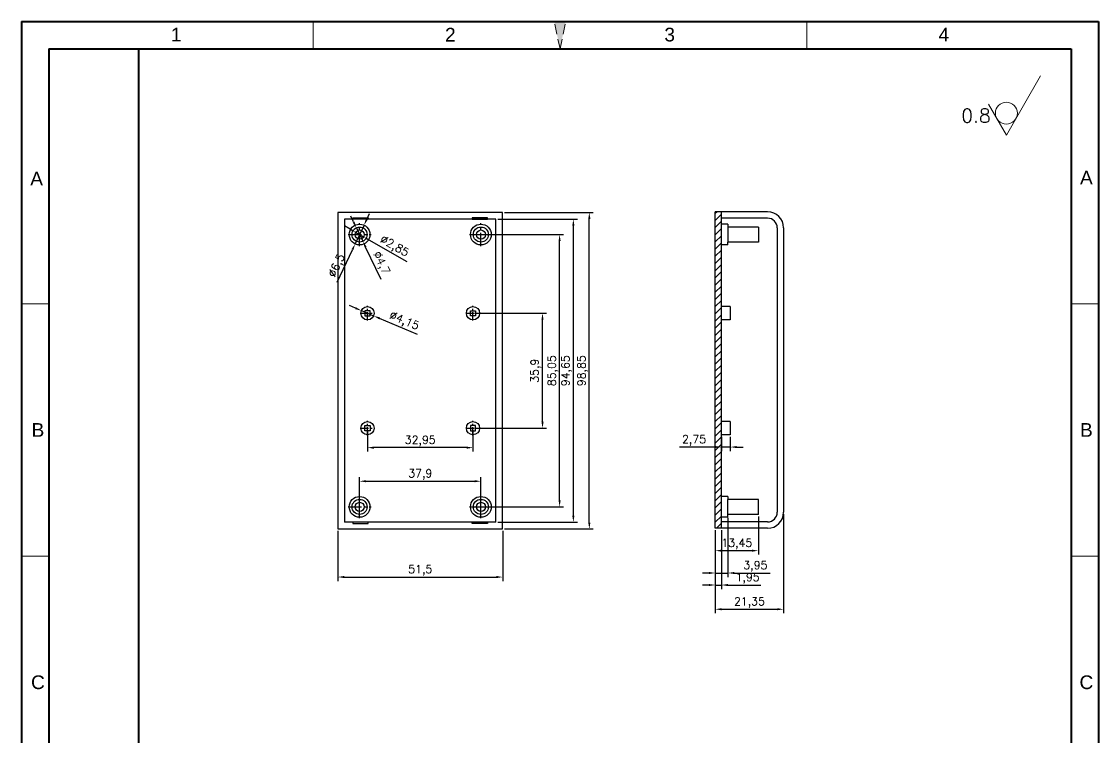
# Model space of a CAD drawing. Header units: millimetres. Extents: x 47619 to 47956, y -471 to 20.
# Drawn here: x 47619.1 to 47955.6, y -203.3 to 20.3 of the extents above; entities that cross this region are included whole.
import ezdxf
from ezdxf.enums import TextEntityAlignment as Align

# ---------------------------------------------------------------- set-up
doc = ezdxf.new("R2010")
doc.units = ezdxf.units.MM
for name, pattern in [('ACAD_ISO10W100', [18, 12, -3, 0, -3]), ('CENTER', [50.8, 31.75, -6.35, 6.35, -6.35]), ('HIDDEN2', [4.7625, 3.175, -1.5875])]:
    doc.linetypes.add(name, pattern=pattern)
for name, color, linetype, lineweight in [('dim', 82, 'Continuous', 9), ('图层1', 7, 'ACAD_ISO10W100', 15), ('图层4', 7, 'Continuous', 40), ('图层5', 7, 'HIDDEN2', 15), ('细实线', 3, 'Continuous', 18)]:
    doc.layers.add(name, color=color, linetype=linetype, lineweight=lineweight)
doc.layers.add('尺寸线', color=7, linetype='Continuous')
doc.styles.get("Standard").update_dxf_attribs({"font": 'txt', "bigfont": 'gbcbig.shx'})
doc.styles.add('样式 3', font='arial.ttf', dxfattribs={"height": 3.8})
doc.dimstyles.new('ISO-25', dxfattribs={"dimtxt": 2.5, "dimasz": 2.5, "dimexe": 1.25, "dimexo": 0.625, "dimtad": 1, "dimtxsty": 'Standard', "dimcen": 2.5, "dimadec": 0, "dimazin": 0, "dimtfac": 1, "dimtmove": 0, "dimatfit": 3, "dimfxl": 1, "dimarcsym": 0})

# ---------------------------------------------------------------- blocks, each defined once
blk = doc.blocks.new('*D3851')
at = {"layer": 'Defpoints', "color": 0, "transparency": 16777216}
for p in [(47857.19, -133.01), (47835.84, -138.01), (47857.19, -163.3)]:
    blk.add_point(p, dxfattribs=at)
at = {"layer": 'dim', "color": 0, "lineweight": -2, "transparency": 16777216}
for p, q in [((47857.19, -133.64), (47857.19, -164.55)), ((47835.84, -138.64), (47835.84, -164.55)), ((47837.84, -163.3), (47855.19, -163.3))]:
    blk.add_line(p, q, dxfattribs=at)
at = {"layer": 'dim', "color": 0, "transparency": 16777216}
for points in [[(47837.84, -162.96), (47837.84, -163.63), (47835.84, -163.3)], [(47855.19, -162.96), (47855.19, -163.63), (47857.19, -163.3)]]:
    blk.add_solid(points, dxfattribs=at)
at = {"layer": 'dim', "color": 0, "transparency": 16777216, "insert": (47846.51, -161.21), "char_height": 2.5, "attachment_point": 5}
blk.add_mtext('21,35', dxfattribs=at)
blk = doc.blocks.new('*D3852')
at = {"layer": 'Defpoints', "color": 0, "transparency": 16777216}
for p in [(47835.84, -138.01), (47837.79, -138.01), (47837.79, -155.73)]:
    blk.add_point(p, dxfattribs=at)
at = {"layer": 'dim', "color": 0, "lineweight": -2, "transparency": 16777216}
for p, q in [((47835.84, -138.64), (47835.84, -156.98)), ((47837.79, -138.64), (47837.79, -156.98)), ((47833.84, -155.73), (47831.84, -155.73)), ((47835.84, -155.73), (47837.79, -155.73)), ((47839.79, -155.73), (47850.12, -155.73))]:
    blk.add_line(p, q, dxfattribs=at)
at = {"layer": 'dim', "color": 0, "transparency": 16777216}
for points in [[(47833.84, -155.4), (47833.84, -156.06), (47835.84, -155.73)], [(47839.79, -155.4), (47839.79, -156.06), (47837.79, -155.73)]]:
    blk.add_solid(points, dxfattribs=at)
at = {"layer": 'dim', "color": 0, "transparency": 16777216, "insert": (47845.96, -153.65), "char_height": 2.5, "attachment_point": 5}
blk.add_mtext('1,95', dxfattribs=at)
blk = doc.blocks.new('*D3853')
at = {"layer": 'Defpoints', "color": 0, "transparency": 16777216}
for p in [(47839.79, -134.12), (47835.84, -138.01), (47839.79, -151.98)]:
    blk.add_point(p, dxfattribs=at)
at = {"layer": 'dim', "color": 0, "lineweight": -2, "transparency": 16777216}
for p, q in [((47839.79, -134.75), (47839.79, -153.23)), ((47835.84, -138.64), (47835.84, -153.23)), ((47833.84, -151.98), (47831.84, -151.98)), ((47835.84, -151.98), (47839.79, -151.98)), ((47841.79, -151.98), (47852.96, -151.98))]:
    blk.add_line(p, q, dxfattribs=at)
at = {"layer": 'dim', "color": 0, "transparency": 16777216}
for points in [[(47833.84, -151.64), (47833.84, -152.31), (47835.84, -151.98)], [(47841.79, -151.64), (47841.79, -152.31), (47839.79, -151.98)]]:
    blk.add_solid(points, dxfattribs=at)
at = {"layer": 'dim', "color": 0, "transparency": 16777216, "insert": (47848.37, -149.89), "char_height": 2.5, "attachment_point": 5}
blk.add_mtext('3,95', dxfattribs=at)
blk = doc.blocks.new('*D3854')
at = {"layer": 'Defpoints', "color": 0, "transparency": 16777216}
for p in [(47849.29, -133.67), (47835.84, -138.01), (47849.29, -145)]:
    blk.add_point(p, dxfattribs=at)
at = {"layer": 'dim', "color": 0, "lineweight": -2, "transparency": 16777216}
for p, q in [((47849.29, -134.3), (47849.29, -146.25)), ((47835.84, -138.64), (47835.84, -146.25)), ((47837.84, -145), (47847.29, -145))]:
    blk.add_line(p, q, dxfattribs=at)
at = {"layer": 'dim', "color": 0, "transparency": 16777216}
for points in [[(47837.84, -144.67), (47837.84, -145.34), (47835.84, -145)], [(47847.29, -144.67), (47847.29, -145.34), (47849.29, -145)]]:
    blk.add_solid(points, dxfattribs=at)
at = {"layer": 'dim', "color": 0, "transparency": 16777216, "insert": (47842.56, -142.92), "char_height": 2.5, "attachment_point": 5}
blk.add_mtext('13,45', dxfattribs=at)
blk = doc.blocks.new('*D3855')
at = {"layer": 'Defpoints', "color": 0, "transparency": 16777216}
for p in [(47837.79, -108.82), (47840.54, -108.82), (47837.79, -112.64)]:
    blk.add_point(p, dxfattribs=at)
at = {"layer": 'dim', "color": 0, "lineweight": -2, "transparency": 16777216}
for p, q in [((47837.79, -109.45), (47837.79, -113.89)), ((47840.54, -109.45), (47840.54, -113.89)), ((47835.79, -112.64), (47824.62, -112.64)), ((47840.54, -112.64), (47837.79, -112.64)), ((47842.54, -112.64), (47844.54, -112.64))]:
    blk.add_line(p, q, dxfattribs=at)
at = {"layer": 'dim', "color": 0, "transparency": 16777216}
for points in [[(47835.79, -112.31), (47835.79, -112.97), (47837.79, -112.64)], [(47842.54, -112.31), (47842.54, -112.97), (47840.54, -112.64)]]:
    blk.add_solid(points, dxfattribs=at)
at = {"layer": 'dim', "color": 0, "transparency": 16777216, "insert": (47829.21, -110.56), "char_height": 2.5, "attachment_point": 5}
blk.add_mtext('2,75', dxfattribs=at)
blk = doc.blocks.new('*D3856')
at = {"layer": 'Defpoints', "color": 0, "transparency": 16777216}
for p in [(47769.41, -39.37), (47796.48, -39.37), (47769.41, -138.22)]:
    blk.add_point(p, dxfattribs=at)
at = {"layer": 'dim', "color": 0, "lineweight": -2, "transparency": 16777216}
for p, q in [((47770.03, -39.37), (47797.73, -39.37)), ((47796.48, -136.22), (47796.48, -41.37)), ((47770.03, -138.22), (47797.73, -138.22))]:
    blk.add_line(p, q, dxfattribs=at)
at = {"layer": 'dim', "color": 0, "transparency": 16777216}
for points in [[(47796.15, -41.37), (47796.82, -41.37), (47796.48, -39.37)], [(47796.15, -136.22), (47796.82, -136.22), (47796.48, -138.22)]]:
    blk.add_solid(points, dxfattribs=at)
at = {"layer": 'dim', "color": 0, "transparency": 16777216, "insert": (47794.4, -88.8), "char_height": 2.5, "attachment_point": 5, "rotation": 90}
blk.add_mtext('98,85', dxfattribs=at)
blk = doc.blocks.new('*D3857')
at = {"layer": 'Defpoints', "color": 0, "transparency": 16777216}
for p in [(47767.31, -41.47), (47791.5, -41.47), (47767.31, -136.12)]:
    blk.add_point(p, dxfattribs=at)
at = {"layer": 'dim', "color": 0, "lineweight": -2, "transparency": 16777216}
for p, q in [((47767.93, -41.47), (47792.75, -41.47)), ((47791.5, -134.12), (47791.5, -43.47)), ((47767.93, -136.12), (47792.75, -136.12))]:
    blk.add_line(p, q, dxfattribs=at)
at = {"layer": 'dim', "color": 0, "transparency": 16777216}
for points in [[(47791.16, -43.47), (47791.83, -43.47), (47791.5, -41.47)], [(47791.16, -134.12), (47791.83, -134.12), (47791.5, -136.12)]]:
    blk.add_solid(points, dxfattribs=at)
at = {"layer": 'dim', "color": 0, "transparency": 16777216, "insert": (47789.41, -88.8), "char_height": 2.5, "attachment_point": 5, "rotation": 90}
blk.add_mtext('94,65', dxfattribs=at)
blk = doc.blocks.new('*D3858')
at = {"layer": 'Defpoints', "color": 0, "transparency": 16777216}
for p in [(47762.61, -46.27), (47787.2, -46.27), (47762.61, -131.32)]:
    blk.add_point(p, dxfattribs=at)
at = {"layer": 'dim', "color": 0, "lineweight": -2, "transparency": 16777216}
for p, q in [((47763.23, -46.27), (47788.45, -46.27)), ((47787.2, -129.32), (47787.2, -48.27)), ((47763.23, -131.32), (47788.45, -131.32))]:
    blk.add_line(p, q, dxfattribs=at)
at = {"layer": 'dim', "color": 0, "transparency": 16777216}
for points in [[(47786.87, -48.27), (47787.53, -48.27), (47787.2, -46.27)], [(47786.87, -129.32), (47787.53, -129.32), (47787.2, -131.32)]]:
    blk.add_solid(points, dxfattribs=at)
at = {"layer": 'dim', "color": 0, "transparency": 16777216, "insert": (47785.12, -88.8), "char_height": 2.5, "attachment_point": 5, "rotation": 90}
blk.add_mtext('85,05', dxfattribs=at)
blk = doc.blocks.new('*D3859')
at = {"layer": 'Defpoints', "color": 0, "transparency": 16777216}
for p in [(47760.13, -70.85), (47781.86, -70.85), (47760.13, -106.75)]:
    blk.add_point(p, dxfattribs=at)
at = {"layer": 'dim', "color": 0, "lineweight": -2, "transparency": 16777216}
for p, q in [((47760.76, -70.85), (47783.11, -70.85)), ((47781.86, -104.75), (47781.86, -72.85)), ((47760.76, -106.75), (47783.11, -106.75))]:
    blk.add_line(p, q, dxfattribs=at)
at = {"layer": 'dim', "color": 0, "transparency": 16777216}
for points in [[(47781.53, -72.85), (47782.19, -72.85), (47781.86, -70.85)], [(47781.53, -104.75), (47782.19, -104.75), (47781.86, -106.75)]]:
    blk.add_solid(points, dxfattribs=at)
at = {"layer": 'dim', "color": 0, "transparency": 16777216, "insert": (47779.78, -88.8), "char_height": 2.5, "attachment_point": 5, "rotation": 90}
blk.add_mtext('35,9', dxfattribs=at)
blk = doc.blocks.new('*D3860')
at = {"layer": 'Defpoints', "color": 0, "transparency": 16777216}
for p in [(47727.18, -106.75), (47760.13, -106.75), (47727.18, -112.83)]:
    blk.add_point(p, dxfattribs=at)
at = {"layer": 'dim', "color": 0, "lineweight": -2, "transparency": 16777216}
for p, q in [((47727.18, -107.37), (47727.18, -114.08)), ((47760.13, -107.37), (47760.13, -114.08)), ((47758.13, -112.83), (47729.18, -112.83))]:
    blk.add_line(p, q, dxfattribs=at)
at = {"layer": 'dim', "color": 0, "transparency": 16777216}
for points in [[(47729.18, -112.5), (47729.18, -113.17), (47727.18, -112.83)], [(47758.13, -112.5), (47758.13, -113.17), (47760.13, -112.83)]]:
    blk.add_solid(points, dxfattribs=at)
at = {"layer": 'dim', "color": 0, "transparency": 16777216, "insert": (47743.66, -110.75), "char_height": 2.5, "attachment_point": 5}
blk.add_mtext('32,95', dxfattribs=at)
blk = doc.blocks.new('*D3861')
at = {"layer": 'Defpoints', "color": 0, "transparency": 16777216}
for p in [(47762.61, -123.32), (47724.71, -131.32), (47762.61, -131.32)]:
    blk.add_point(p, dxfattribs=at)
at = {"layer": 'dim', "color": 0, "lineweight": -2, "transparency": 16777216}
for p, q in [((47724.71, -130.7), (47724.71, -122.07)), ((47726.71, -123.32), (47760.61, -123.32)), ((47762.61, -130.7), (47762.61, -122.07))]:
    blk.add_line(p, q, dxfattribs=at)
at = {"layer": 'dim', "color": 0, "transparency": 16777216}
for points in [[(47726.71, -122.98), (47726.71, -123.65), (47724.71, -123.32)], [(47760.61, -122.98), (47760.61, -123.65), (47762.61, -123.32)]]:
    blk.add_solid(points, dxfattribs=at)
at = {"layer": 'dim', "color": 0, "transparency": 16777216, "insert": (47743.66, -121.23), "char_height": 2.5, "attachment_point": 5}
blk.add_mtext('37,9', dxfattribs=at)
blk = doc.blocks.new('*D3862')
at = {"layer": 'Defpoints', "color": 0, "transparency": 16777216}
for p in [(47717.91, -138.22), (47769.41, -138.22), (47769.41, -153.24)]:
    blk.add_point(p, dxfattribs=at)
at = {"layer": 'dim', "color": 0, "lineweight": -2, "transparency": 16777216}
for p, q in [((47717.91, -138.85), (47717.91, -154.49)), ((47769.41, -138.85), (47769.41, -154.49)), ((47719.91, -153.24), (47767.41, -153.24))]:
    blk.add_line(p, q, dxfattribs=at)
at = {"layer": 'dim', "color": 0, "transparency": 16777216}
for points in [[(47719.91, -152.9), (47719.91, -153.57), (47717.91, -153.24)], [(47767.41, -152.9), (47767.41, -153.57), (47769.41, -153.24)]]:
    blk.add_solid(points, dxfattribs=at)
at = {"layer": 'dim', "color": 0, "transparency": 16777216, "insert": (47743.66, -151.15), "char_height": 2.5, "attachment_point": 5}
blk.add_mtext('51,5', dxfattribs=at)
blk = doc.blocks.new('*D3863')
at = {"layer": 'Defpoints', "color": 0, "transparency": 16777216}
for p in [(47726.09, -43.34), (47723.32, -49.21)]:
    blk.add_point(p, dxfattribs=at)
at = {"layer": 'dim', "color": 0, "lineweight": -2, "transparency": 16777216}
for p, q in [((47726.95, -41.53), (47727.8, -39.72)), ((47726.09, -43.34), (47723.32, -49.21)), ((47717.7, -61.12), (47722.47, -51.02))]:
    blk.add_line(p, q, dxfattribs=at)
at = {"layer": 'dim', "color": 0, "transparency": 16777216}
for points in [[(47726.65, -41.38), (47727.25, -41.67), (47726.09, -43.34)], [(47722.16, -50.88), (47722.77, -51.16), (47723.32, -49.21)]]:
    blk.add_solid(points, dxfattribs=at)
at = {"layer": 'dim', "color": 0, "transparency": 16777216, "insert": (47717.77, -56.09), "char_height": 2.5, "attachment_point": 5, "rotation": 64.7242}
blk.add_mtext('∅6,5', dxfattribs=at)
blk = doc.blocks.new('*D3864')
at = {"layer": 'Defpoints', "color": 0, "transparency": 16777216}
for p in [(47723.69, -44.16), (47725.72, -48.39)]:
    blk.add_point(p, dxfattribs=at)
at = {"layer": 'dim', "color": 0, "lineweight": -2, "transparency": 16777216}
for p, q in [((47722.83, -42.35), (47721.96, -40.55)), ((47723.69, -44.16), (47725.72, -48.39)), ((47731.41, -60.27), (47726.59, -50.2))]:
    blk.add_line(p, q, dxfattribs=at)
at = {"layer": 'dim', "color": 0, "transparency": 16777216}
for points in [[(47723.13, -42.21), (47722.53, -42.5), (47723.69, -44.16)], [(47726.89, -50.05), (47726.29, -50.34), (47725.72, -48.39)]]:
    blk.add_solid(points, dxfattribs=at)
at = {"layer": 'dim', "color": 0, "transparency": 16777216, "insert": (47731.31, -55.24), "char_height": 2.5, "attachment_point": 5, "rotation": 295.592}
blk.add_mtext('∅4,7', dxfattribs=at)
blk = doc.blocks.new('*D3865')
at = {"layer": 'Defpoints', "color": 0, "transparency": 16777216}
for p in [(47723.47, -45.56), (47725.94, -46.99)]:
    blk.add_point(p, dxfattribs=at)
at = {"layer": 'dim', "color": 0, "lineweight": -2, "transparency": 16777216}
for p, q in [((47721.74, -44.57), (47720.01, -43.57)), ((47723.47, -45.56), (47725.94, -46.99)), ((47739.52, -54.8), (47727.68, -47.98))]:
    blk.add_line(p, q, dxfattribs=at)
at = {"layer": 'dim', "color": 0, "transparency": 16777216}
for points in [[(47721.9, -44.28), (47721.57, -44.86), (47723.47, -45.56)], [(47727.84, -47.69), (47727.51, -48.27), (47725.94, -46.99)]]:
    blk.add_solid(points, dxfattribs=at)
at = {"layer": 'dim', "color": 0, "transparency": 16777216, "insert": (47735.5, -50.08), "char_height": 2.5, "attachment_point": 5, "rotation": 330.084}
blk.add_mtext('∅2,85', dxfattribs=at)
blk = doc.blocks.new('*D3866')
at = {"layer": 'Defpoints', "color": 0, "transparency": 16777216}
for p in [(47725.27, -70.04), (47729.09, -71.66)]:
    blk.add_point(p, dxfattribs=at)
at = {"layer": 'dim', "color": 0, "lineweight": -2, "transparency": 16777216}
for p, q in [((47723.43, -69.26), (47721.59, -68.48)), ((47725.27, -70.04), (47729.09, -71.66)), ((47742.75, -77.44), (47730.94, -72.44))]:
    blk.add_line(p, q, dxfattribs=at)
at = {"layer": 'dim', "color": 0, "transparency": 16777216}
for points in [[(47723.56, -68.96), (47723.3, -69.57), (47725.27, -70.04)], [(47731.07, -72.13), (47730.81, -72.74), (47729.09, -71.66)]]:
    blk.add_solid(points, dxfattribs=at)
at = {"layer": 'dim', "color": 0, "transparency": 16777216, "insert": (47738.58, -73.41), "char_height": 2.5, "attachment_point": 5, "rotation": 337.0726}
blk.add_mtext('∅4,15', dxfattribs=at)

msp = doc.modelspace()

# ---------------------------------------------------------------- hatches: boundary and pattern name
h = msp.add_hatch()
h.set_pattern_fill('ANSI31', color=8, scale=0.5, style=0)
h.set_pattern_definition([(45, (-347.741, -111.4554), (-1.122532015, 1.122532015), [])])
h.paths.add_polyline_path([(47837.789, -39.164), (47835.839, -39.164), (47835.839, -138.014), (47837.789, -138.014)])
at = {"layer": '图层5'}
msp.add_hatch(color=0, dxfattribs=at).paths.add_polyline_path([(47787.322, 11.688), (47785.559, 20.254), (47789.085, 20.254)])

# ---------------------------------------------------------------- linework, layer by layer
for p, q in [((47852.189, -39.164), (47835.839, -39.164)), ((47835.839, -138.014), (47835.839, -39.164)), ((47837.789, -138.014), (47837.789, -39.164)), ((47767.307, -41.475), (47720.007, -41.475)), ((47852.189, -41.164), (47837.789, -41.164)), ((47839.789, -43.025), (47837.789, -43.025)), ((47839.789, -43.025), (47839.789, -43.925)), ((47849.289, -43.925), (47839.789, -43.925)), ((47839.789, -43.925), (47839.789, -48.625)), ((47849.289, -43.925), (47849.289, -48.625)), ((47855.189, -44.164), (47855.189, -133.014)), ((47857.189, -44.164), (47857.189, -133.014)), ((47839.789, -49.525), (47837.789, -49.525)), ((47849.289, -48.625), (47839.789, -48.625)), ((47839.789, -49.525), (47839.789, -48.625)), ((47840.539, -68.775), (47837.789, -68.775)), ((47840.539, -68.775), (47840.539, -72.925)), ((47840.539, -72.925), (47837.789, -72.925)), ((47840.539, -104.675), (47837.789, -104.675)), ((47840.539, -104.675), (47840.539, -108.825)), ((47840.539, -108.825), (47837.789, -108.825)), ((47839.789, -128.075), (47837.789, -128.075)), ((47839.789, -128.075), (47839.789, -128.975)), ((47849.289, -128.975), (47839.789, -128.975)), ((47839.789, -133.675), (47839.789, -128.975)), ((47849.289, -133.675), (47849.289, -128.975)), ((47839.789, -134.575), (47837.789, -134.575)), ((47849.289, -133.675), (47839.789, -133.675)), ((47839.789, -134.575), (47839.789, -133.675)), ((47767.307, -136.125), (47720.007, -136.125)), ((47852.189, -136.014), (47837.789, -136.014)), ((47852.189, -138.014), (47835.839, -138.014))]:
    msp.add_line(p, q)
at = {"color": 1, "linetype": 'CENTER', "ltscale": 0.13}
for p, q in [((47724.707, -49.85), (47724.707, -42.7)), ((47762.607, -49.85), (47762.607, -42.7)), ((47721.132, -46.275), (47728.282, -46.275)), ((47759.032, -46.275), (47766.182, -46.275)), ((47724.707, -134.9), (47724.707, -127.75)), ((47762.607, -134.9), (47762.607, -127.75)), ((47721.132, -131.325), (47728.282, -131.325)), ((47759.032, -131.325), (47766.182, -131.325))]:
    msp.add_line(p, q, dxfattribs=at)
at = {"color": 1, "linetype": 'CENTER', "ltscale": 0.083}
for p, q in [((47727.182, -73.132), (47727.182, -68.567)), ((47760.132, -73.132), (47760.132, -68.567)), ((47724.9, -70.85), (47729.465, -70.85)), ((47757.85, -70.85), (47762.415, -70.85)), ((47724.9, -106.75), (47729.465, -106.75)), ((47727.182, -109.032), (47727.182, -104.467)), ((47757.85, -106.75), (47762.415, -106.75)), ((47760.132, -109.032), (47760.132, -104.467))]:
    msp.add_line(p, q, dxfattribs=at)
for points in [[(47717.907, -138.225), (47769.407, -138.225), (47769.407, -39.375), (47717.907, -39.375)], [(47727.407, -41.475), (47722.607, -41.475), (47722.607, -41.075), (47727.407, -41.075)], [(47759.907, -41.475), (47764.707, -41.475), (47764.707, -41.075), (47759.907, -41.075)], [(47727.982, -70.05), (47726.382, -70.05), (47726.382, -71.65), (47727.982, -71.65)], [(47759.332, -70.05), (47760.932, -70.05), (47760.932, -71.65), (47759.332, -71.65)], [(47727.982, -107.55), (47726.382, -107.55), (47726.382, -105.95), (47727.982, -105.95)], [(47759.332, -107.55), (47760.932, -107.55), (47760.932, -105.95), (47759.332, -105.95)], [(47727.407, -136.125), (47722.607, -136.125), (47722.607, -136.525), (47727.407, -136.525)], [(47759.907, -136.125), (47764.707, -136.125), (47764.707, -136.525), (47759.907, -136.525)]]:
    msp.add_lwpolyline(points, close=True)
for points in [[(47720.007, -41.475), (47720.007, -136.125)], [(47767.307, -136.125), (47767.307, -41.475)]]:
    msp.add_lwpolyline(points)
for centre, radius in [((47724.707, -46.275), 3.25), ((47762.607, -46.275), 3.25), ((47724.707, -46.275), 2.35), ((47724.707, -46.275), 1.425), ((47762.607, -46.275), 2.35), ((47762.607, -46.275), 1.425), ((47727.182, -70.85), 2.075), ((47760.132, -70.85), 2.075), ((47727.182, -106.75), 2.075), ((47760.132, -106.75), 2.075), ((47724.707, -131.325), 3.25), ((47724.707, -131.325), 2.35), ((47724.707, -131.325), 1.425), ((47762.607, -131.325), 3.25), ((47762.607, -131.325), 2.35), ((47762.607, -131.325), 1.425)]:
    msp.add_circle(centre, radius)
for centre, radius, start, end in [((47852.189, -44.164), 5, 0, 90), ((47852.189, -44.164), 3, 0, 90), ((47852.189, -133.014), 5, 270, 0), ((47852.189, -133.014), 3, 270, 0)]:
    msp.add_arc(centre, radius, start, end)
at = {"layer": '图层1', "color": 0}
for p, q in [((47710.227, 11.688), (47710.227, 20.254)), ((47864.416, 11.688), (47864.416, 20.254)), ((47627.651, -67.89), (47619.085, -67.89)), ((47955.559, -67.89), (47946.993, -67.89)), ((47627.651, -146.698), (47619.085, -146.698)), ((47955.559, -146.698), (47946.993, -146.698))]:
    msp.add_line(p, q, dxfattribs=at)
at = {"layer": '图层4', "color": 0}
msp.add_line((47655.767, -462.699), (47655.767, 11.688), dxfattribs=at)
at = {"layer": '图层5', "color": 0}
for q in [(47785.559, 20.254), (47789.085, 20.254)]:
    msp.add_line((47787.322, 11.688), q, dxfattribs=at)
at = {"layer": '尺寸线', "color": 0, "lineweight": 40}
for p, q in [((47619.085, 20.254), (47955.559, 20.254)), ((47619.085, 20.254), (47619.085, -471.265)), ((47955.559, 20.254), (47955.559, -471.265)), ((47627.651, 11.688), (47946.993, 11.688)), ((47627.651, 11.688), (47627.651, -462.699)), ((47946.993, 11.688), (47946.993, -462.699))]:
    msp.add_line(p, q, dxfattribs=at)
at = {"layer": '细实线', "color": 0}
for p, q in [((47926.793, -15.211), (47937.5, 3.334)), ((47921.217, -5.553), (47926.793, -15.211))]:
    msp.add_line(p, q, dxfattribs=at)
msp.add_circle((47926.793, -8.358), 3.426, dxfattribs=at)

# ---------------------------------------------------------------- texts
at = {"layer": '图层1', "color": 0, "style": '样式 3'}
for s, p in [('B', (47624.21, -107.294)), ('B', (47951.784, -107.294)), ('C', (47624.21, -186.102)), ('C', (47951.784, -186.102))]:
    msp.add_text(s, height=4.283, dxfattribs=at).set_placement(p, align=Align.MIDDLE)
at = {"layer": '图层5', "color": 0, "style": '样式 3'}
for s, p in [('1', (47667.397, 16.179)), ('2', (47753.057, 16.179)), ('3', (47821.586, 16.179)), ('4', (47907.246, 16.179)), ('A', (47623.794, -28.799)), ('A', (47951.784, -28.486))]:
    msp.add_text(s, height=4.283, dxfattribs=at).set_placement(p, align=Align.MIDDLE)
at = {"layer": '细实线', "color": 0, "insert": (47912.709, -6.988), "char_height": 4.283, "width": 15.99044, "attachment_point": 1}
msp.add_mtext('0.8', dxfattribs=at)

# ---------------------------------------------------------------- dimensions: what is measured, and where the dimension line sits
at = {"layer": 'dim'}
for p1, p2, picture, middle in [((47726.095, -43.336), (47723.32, -49.213), '*D3863', (47717.771, -56.086)), ((47723.472, -45.564), (47725.942, -46.985), '*D3865', (47735.505, -50.084)), ((47723.692, -44.155), (47725.722, -48.394), '*D3864', (47731.309, -55.235)), ((47725.271, -70.041), (47729.093, -71.658), '*D3866', (47738.578, -73.408))]:
    dim = msp.add_diameter_dim_2p(p1=p1, p2=p2, dimstyle='ISO-25', override={"dimasz": 2}, dxfattribs=at)
    dim.commit()
    dim.dimension.update_dxf_attribs({"geometry": picture, "text_midpoint": middle})
for base, p1, p2, picture, middle in [((47796.484, -39.375), (47769.407, -138.225), (47769.407, -39.375), '*D3856', (47794.401, -88.8)), ((47791.498, -41.475), (47767.307, -136.125), (47767.307, -41.475), '*D3857', (47789.415, -88.8)), ((47787.201, -46.275), (47762.607, -131.325), (47762.607, -46.275), '*D3858', (47785.118, -88.8)), ((47781.861, -70.85), (47760.132, -106.75), (47760.132, -70.85), '*D3859', (47779.777, -88.8))]:
    dim = msp.add_linear_dim(base=base, p1=p1, p2=p2, angle=90, dimstyle='ISO-25', override={"dimasz": 2}, dxfattribs=at)
    dim.commit()
    dim.dimension.update_dxf_attribs({"geometry": picture, "text_midpoint": middle})
for base, p1, p2, picture, middle in [((47727.182, -112.832), (47760.132, -106.75), (47727.182, -106.75), '*D3860', (47743.657, -110.749)), ((47837.789, -112.639), (47840.539, -108.825), (47837.789, -108.825), '*D3855', (47829.206, -110.555)), ((47762.607, -123.316), (47724.707, -131.325), (47762.607, -131.325), '*D3861', (47743.657, -121.233)), ((47839.789, -151.976), (47835.839, -138.014), (47839.789, -134.125), '*D3853', (47848.373, -149.893)), ((47857.189, -163.295), (47835.839, -138.014), (47857.189, -133.014), '*D3851', (47846.514, -161.212)), ((47849.289, -145.003), (47835.839, -138.014), (47849.289, -133.675), '*D3854', (47842.564, -142.92)), ((47769.407, -153.238), (47717.907, -138.225), (47769.407, -138.225), '*D3862', (47743.657, -151.154)), ((47837.789, -155.731), (47835.839, -138.014), (47837.789, -138.014), '*D3852', (47845.956, -153.648))]:
    dim = msp.add_linear_dim(base=base, p1=p1, p2=p2, dimstyle='ISO-25', override={"dimasz": 2}, dxfattribs=at)
    dim.commit()
    dim.dimension.update_dxf_attribs({"geometry": picture, "text_midpoint": middle})

doc.saveas('drawing.dxf')
